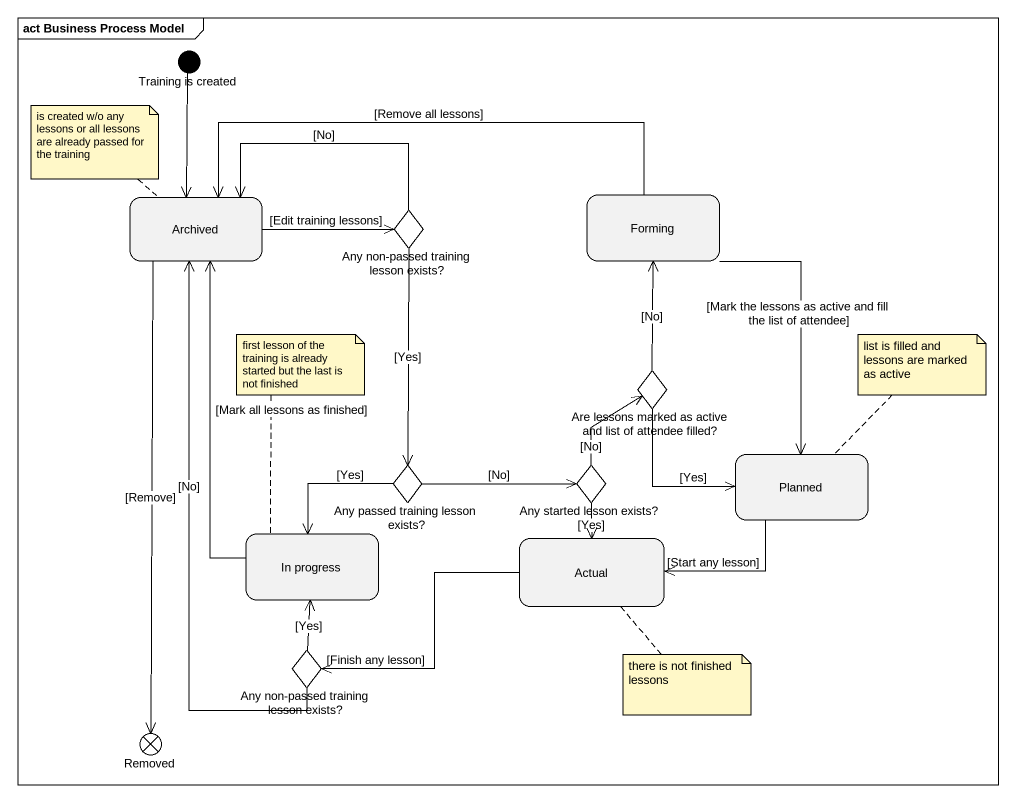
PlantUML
@startuml
mainframe act Business Process Model
hide empty description
state "Training is created" as Training_is_created <<start>>
state Archived
state "Any non-passed training lesson exists?" as Any_non_passed_training <<choice>>
state Forming
state "Are lessons marked as active and list of attendee filled?" as Are_lessons_marked_as <<choice>>
state "Any passed training lesson exists?" as Any_passed_training_lesson <<choice>>
state "Any started lesson exists?" as Any_started_lesson_exists <<choice>>
state Planned
state "In progress" as In_progress
state Actual
state "Any non-passed training lesson exists?" as Any_non_passed_training_2 <<choice>>
state Removed <<end>>
Training_is_created --> Archived
Archived -right-> Any_non_passed_training : [Edit training lessons]
Archived --> Removed : [Remove]
Any_non_passed_training -left-> Archived : [No]
Any_non_passed_training --> Any_passed_training_lesson : [Yes]
Forming -left-> Archived : [Remove all lessons]
Forming --> Planned : [Mark the lessons as active and fill the list of attendee]
Are_lessons_marked_as -up-> Forming : [No]
Are_lessons_marked_as --> Planned : [Yes]
Any_passed_training_lesson -right-> Any_started_lesson_exists : [No]
Any_passed_training_lesson --> In_progress : [Yes]
Any_started_lesson_exists -up-> Are_lessons_marked_as : [No]
Any_started_lesson_exists --> Actual : [Yes]
Planned -left-> Actual : [Start any lesson]
In_progress -up-> Archived : [Mark all lessons as finished]
Actual -left-> Any_non_passed_training_2 : [Finish any lesson]
Any_non_passed_training_2 -up-> Archived : [No]
Any_non_passed_training_2 -up-> In_progress : [Yes]
note top of Archived : is created w/o any lessons or all lessons are already passed for the training
note top of In_progress : first lesson of the training is already started but the last is not finished
note top of Planned : list is filled and lessons are marked as active
note bottom of Actual : there is not finished lessons
@enduml
